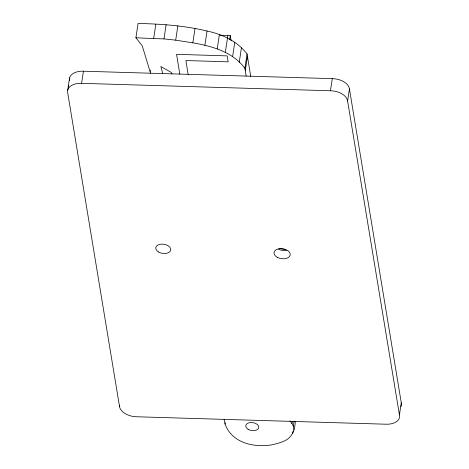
<?xml version="1.0" encoding="UTF-8"?>
<svg xmlns="http://www.w3.org/2000/svg" width="469" height="469" viewBox="0 0 469 469"><rect width="100%" height="100%" fill="white"/><g stroke="black" fill="none" stroke-linecap="round" stroke-linejoin="round"><path stroke-width="0.7" d="M67.724 90.107L69.553 77.983M68.533 86.929L68.75 85.505M401.276 402.777L399.441 414.901A15.061 9.192 8.6 0 1 385.524 424.199L136.667 416.765A15.5 9.456 8.6 0 1 119.525 406.535L67.671 92.633A15.454 9.427 8.6 0 1 81.594 83.335L83.423 71.212L332.281 78.651A15.354 9.368 8.6 0 1 349.428 88.876L401.276 402.777A15.061 9.192 8.6 0 1 400.913 406.553M150.572 73.223L142.248 45.833L135.904 37.76L138.068 23.45C161.236 23.966 184.428 25.59 207.04 31.013C222.376 34.307 237.349 41.219 247.04 53.982L250.745 76.424M135.904 37.76L153.656 38.587L155.819 24.277M150.139 71.481L150.356 70.051M153.656 38.587L163.974 38.898L166.143 24.587M119.525 406.535L119.736 405.11M163.974 38.898L175.693 40.164L177.857 25.854M246.161 76.078L244.877 68.292C232.659 51.86 212.064 46.161 192.847 42.837L195.01 28.527M204.871 45.323L207.04 31.013M217.229 48.864L219.392 34.554M227.418 38.141L227.828 35.451M225.343 52.252L227.506 37.942M229.652 39.56L230.261 35.527L220.108 35.216M232.636 56.409L234.799 42.099M239.249 62.207L241.418 47.897M244.877 68.292L247.04 53.982M245.293 70.796L247.456 56.485M295.288 421.42C295.107 428.93 292.644 436.745 285.521 440.391C281.3 442.531 276.698 443.721 272.12 444.794C254.163 447.854 232.003 443.205 225.056 424.064L225.272 422.633M399.441 414.901L347.593 100.999A15.354 9.368 8.6 0 0 330.446 90.769L332.281 78.651M293.987 430.003L293.354 426.174L291.976 423.665L292.304 421.52M293.354 426.174L294.116 421.168M292.72 433.444L293.049 431.298M347.593 100.999L349.428 88.876M81.594 83.335L330.446 90.769M175.693 40.164L192.847 42.837M289.953 420.752L291.976 423.665M171.988 73.862L171.226 72.431L160.89 66.551L162.743 73.586M224.123 419.128L225.056 424.064M230.261 35.527L231.123 40.815M188.133 74.342L185.888 60.536L228.151 61.838L227.184 55.887L176.567 54.328L179.791 74.096M69.506 80.516A15.454 9.427 8.6 0 1 83.423 71.212M285.504 249.402A12.493 7.621 8.6 0 1 279.753 248.388M286.577 250.458A8.196 5.001 8.6 0 1 278.492 249.109M158.528 251.988A7.58 4.626 8.6 0 0 170.704 250.253A7.58 4.626 8.6 0 0 160.58 244.214A7.58 4.626 8.6 0 0 158.528 251.988M277.255 257.288A8.196 5.001 8.6 0 0 290.2 255.054A8.196 5.001 8.6 0 0 278.897 248.781A8.196 5.001 8.6 0 0 277.255 257.288M248.142 429.358A6.613 4.033 8.6 0 0 258.765 427.845A6.613 4.033 8.6 0 0 249.936 422.575A6.613 4.033 8.6 0 0 248.142 429.358"/></g></svg>
